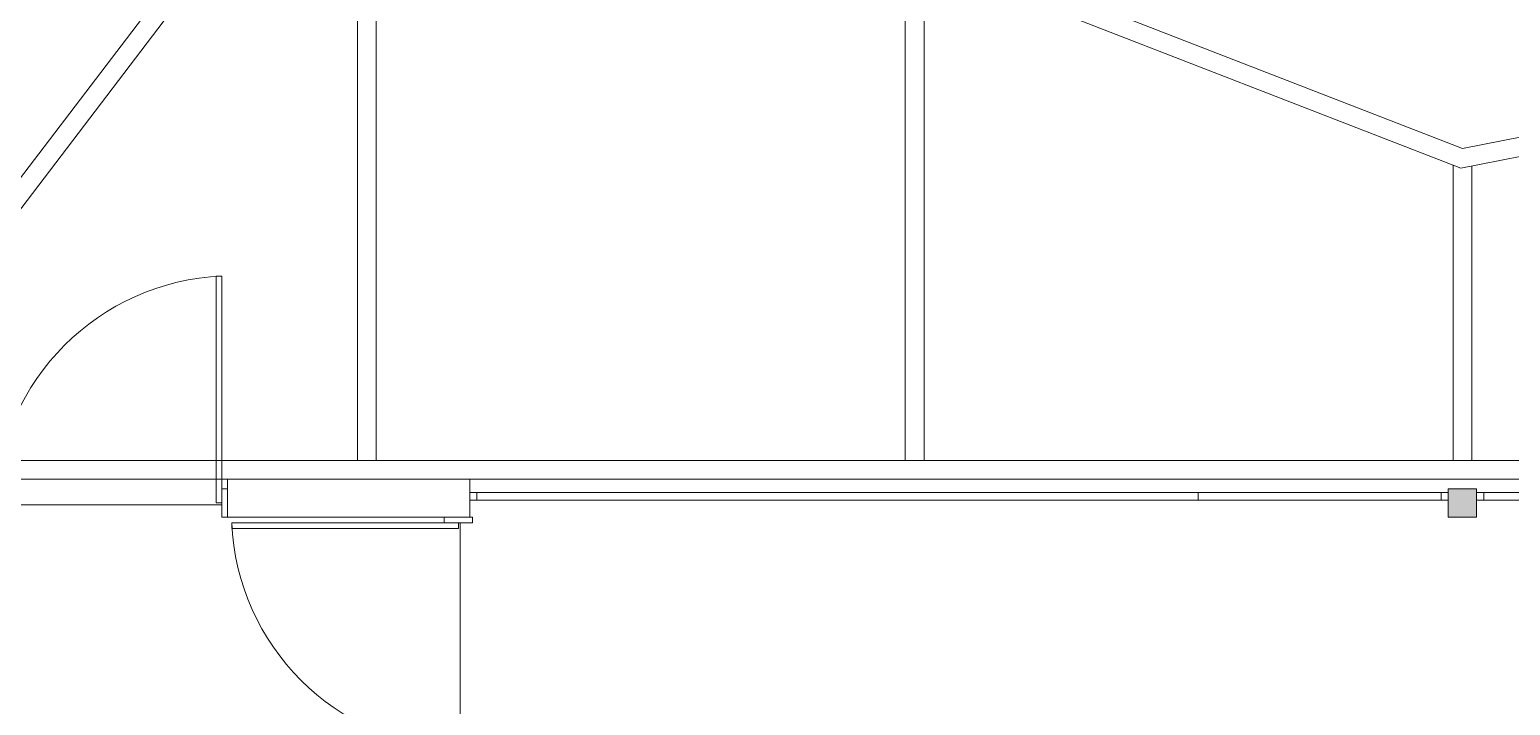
# Model space of a CAD drawing. Header units: metres. Extents: x 51 to 18146, y -212 to 18074.
# Drawn here: x 93.1 to 100.94, y 148.85 to 152.43 of the extents above; entities that cross this region are included whole.
import ezdxf

# ---------------------------------------------------------------- set-up
doc = ezdxf.new("R2010")
doc.units = ezdxf.units.M
doc.linetypes.add('DASHED2', pattern=[0.375, 0.25, -0.125])
doc.layers.get('0').update_dxf_attribs({"color": 250})
doc.layers.add('P0 - Paredes', color=250, linetype='Continuous', lineweight=20)
doc.layers.add('Rebars', color=252, linetype='Continuous', lineweight=5)
doc.layers.get('0').freeze()

# ---------------------------------------------------------------- blocks, each defined once
blk = doc.blocks.new('FD')
at = {"layer": 'Rebars', "color": 9, "linetype": 'DASHED2', "true_color": 0xc7c8ca}
for p, q in [((0.0861327545806448, 0.1401815210911983), (0.0861327540061352, 0.1439548630971067)), ((0.08603275458288, 0.1401815210744344), (0.0860327540176836, 0.143851023580467)), ((0.0889327545787705, 0.1401815215549969), (0.0889327540989648, 0.1428686562083268)), ((0.0890327545787473, 0.1401815215717607), (0.0890327541058682, 0.1428298631026947)), ((0.0918327545766402, 0.1401815220355593), (0.0918327542574293, 0.1417436561915629)), ((0.0919327545762676, 0.1401815220523231), (0.0919327542584538, 0.1417393967151248))]:
    blk.add_line(p, q, dxfattribs=at)
blk.add_lwpolyline([(0.0982827539743189, 0.1430815205774807), (0.101332754578561, 0.1400815236117297), (0.08303275458288, 0.1400815205774807), (0.0860827539773341, 0.1440815205774807), (0.0918827542103277, 0.1418315205774807), (0.0982827539743189, 0.1430815205774807)], dxfattribs=at)
blk.add_lwpolyline([(0.098250200923419, 0.1429732730608039), (0.101088483005125, 0.1401815235703789), (0.0832347585601997, 0.1401815206106358), (0.086116684848213, 0.1439610968228035), (0.0918735446417154, 0.1417278323355668)], close=True, dxfattribs=at)
blk = doc.blocks.new('*U241')
for points in [[(-0.1700000014132818, 1.275000000244471), (-0.1699999996204857, 0.0750000011175871), (-0.1399999995925459, 0.0750000011175872), (-0.1400000005704348, 1.275000002107117)], [(-0.1700000000861468, 1e-16), (-0.1999999996484252, 1e-16), (-0.2000000006961633, 0.1499999966472388), (-0.1700000013667156, 0.1500000003725291)], [(1.059999999883584, 1.676381e-09), (1.029999999855645, -1.862641e-10), (1.029999998691491, 0.1499999983236198), (1.0599999984866, 0.1499999983236198)]]:
    blk.add_lwpolyline(points, close=True)
blk.add_arc((-0.2236854728948357, 0.0213145304730341), 1.254834408397315, 2.45202891882914, 87.5479712191086)

msp = doc.modelspace()

# ---------------------------------------------------------------- hatches: boundary and pattern name
at = {"layer": 'Rebars', "transparency": 33554687}
h = msp.add_hatch(color=256, dxfattribs=at)
h.dxf.hatch_style = 1
h.paths.add_polyline_path([(100.6090480725304, 149.8465384906813), (100.7590480725155, 149.8465384906813), (100.7590480725155, 149.9965384906813), (100.6090480725304, 149.9965384906813)])
h = msp.add_hatch(color=256, dxfattribs=at)
h.dxf.hatch_style = 1
h.paths.add_polyline_path([(100.6090493316514, 149.846539883331), (100.7590493316365, 149.846539883331), (100.7590493316365, 149.996539883331), (100.6090493316514, 149.996539883331)])

# ---------------------------------------------------------------- linework, layer by layer
at = {"layer": 'Rebars', "color": 4}
for p, q in [((95.4290492690219, 149.9765391510284), (99.2854743149443, 149.9765384389913)), ((95.46714805601398, 149.9765377513751), (95.46714806228736, 149.9365381620213)), ((95.46714931513505, 149.9765391440248), (95.46714932140841, 149.936539554671)), ((100.7971493055685, 149.9765389336205), (102.7289493147893, 149.9765403189218)), ((99.28547430749371, 149.9365398182428), (95.4290492754294, 149.9365395486808)), ((102.7289493147893, 149.9365408301806), (100.7971493241949, 149.9365402231073))]:
    msp.add_line(p, q, dxfattribs=at)
at = {"layer": 'Rebars'}
for p, q in [((92.91721951526893, 149.9115343848433), (94.1172194865395, 149.911533800375)), ((95.37905370050802, 148.6165390338456), (95.37905428497628, 149.8165390051162))]:
    msp.add_line(p, q, dxfattribs=at)
at = {"layer": 'Rebars', "transparency": 33554687}
for points in [[(95.4290492690368, 150.0465391152656), (95.4290492690219, 149.8465390065467), (94.1472195028488, 149.8465388157534), (94.14721947304648, 150.0465388168561)], [(100.6090493316514, 149.846539883331), (100.7590493316365, 149.846539883331), (100.7590493316365, 149.996539883331), (100.6090493316514, 149.996539883331)]]:
    msp.add_lwpolyline(points, close=True, dxfattribs=at)
at = {"layer": 'Rebars', "color": 4}
for points in [[(99.28547431436316, 149.9765418576157), (100.6090493148876, 149.9765408795631), (100.6090493148876, 149.9365394369221), (99.28547432181375, 149.9365402287102)], [(100.7590493148727, 149.9765402110076), (100.7971493055685, 149.9765402203357), (100.7971493241949, 149.9365402231073), (100.7590493316365, 149.9365402100539)]]:
    msp.add_lwpolyline(points, close=True, dxfattribs=at)
msp.add_lwpolyline([(100.5709493148787, 149.9765386201894), (100.5709493148787, 149.936539459691)], dxfattribs=at)

# ---------------------------------------------------------------- block references
at = {"layer": 'P0 - Paredes', "color": 85, "true_color": 0x58ba48, "xscale": 999.9999999516758, "yscale": 999.9999999516758, "zscale": 999.9999999516758}
msp.add_blockref('FD', (8.801294478492286, 9.965017946825043), dxfattribs=at)
at = {"layer": 'Rebars', "yscale": 0.9999999999516758, "zscale": 0.9999999999516758}
for p, xscale, rotation in [((93.94721948847665, 149.846538814586), -0.9999999999516768, 4.963389699e-07), ((95.44404927076532, 149.6465390070534), -0.9999999999516765, 90.00000049633896)]:
    msp.add_blockref('*U241', p, dxfattribs=dict(at, xscale=xscale, rotation=rotation))

doc.saveas('drawing.dxf')
